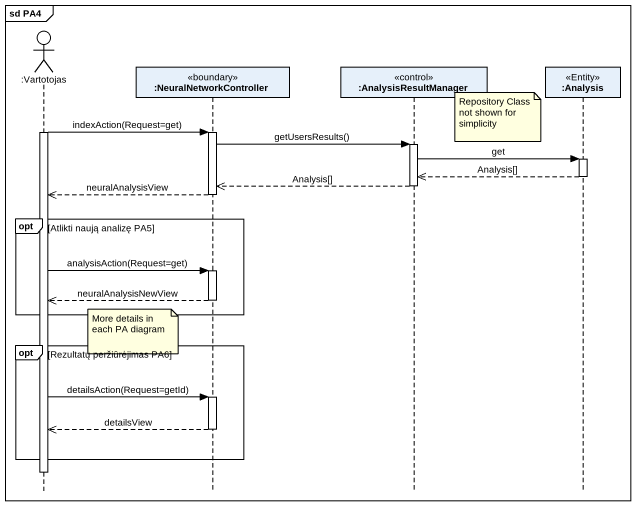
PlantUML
@startuml
mainframe sd PA4
hide footbox
actor ":Vartotojas" as Vartotojas
participant ":NeuralNetworkController" as NeuralNetworkController <<boundary>>
participant ":AnalysisResultManager" as AnalysisResultManager <<control>>
participant ":Analysis" as Analysis <<Entity>>

note right of AnalysisResultManager : Repository Class not shown for simplicity
activate Vartotojas
Vartotojas -> NeuralNetworkController : indexAction(Request=get)
activate NeuralNetworkController
NeuralNetworkController -> AnalysisResultManager : getUsersResults()
activate AnalysisResultManager
AnalysisResultManager -> Analysis : get
activate Analysis
Analysis -->> AnalysisResultManager : Analysis[]
deactivate Analysis
AnalysisResultManager -->> NeuralNetworkController : Analysis[]
deactivate AnalysisResultManager
NeuralNetworkController -->> Vartotojas : neuralAnalysisView
deactivate NeuralNetworkController
opt Atlikti naują analizę PA5
  Vartotojas -> NeuralNetworkController : analysisAction(Request=get)
  activate NeuralNetworkController
  NeuralNetworkController -->> Vartotojas : neuralAnalysisNewView
  deactivate NeuralNetworkController
end
note left of NeuralNetworkController : More details in each PA diagram
opt Rezultatų peržiūrėjimas PA6
  Vartotojas -> NeuralNetworkController : detailsAction(Request=getId)
  activate NeuralNetworkController
  NeuralNetworkController -->> Vartotojas : detailsView
  deactivate NeuralNetworkController
end
deactivate Vartotojas
@enduml
